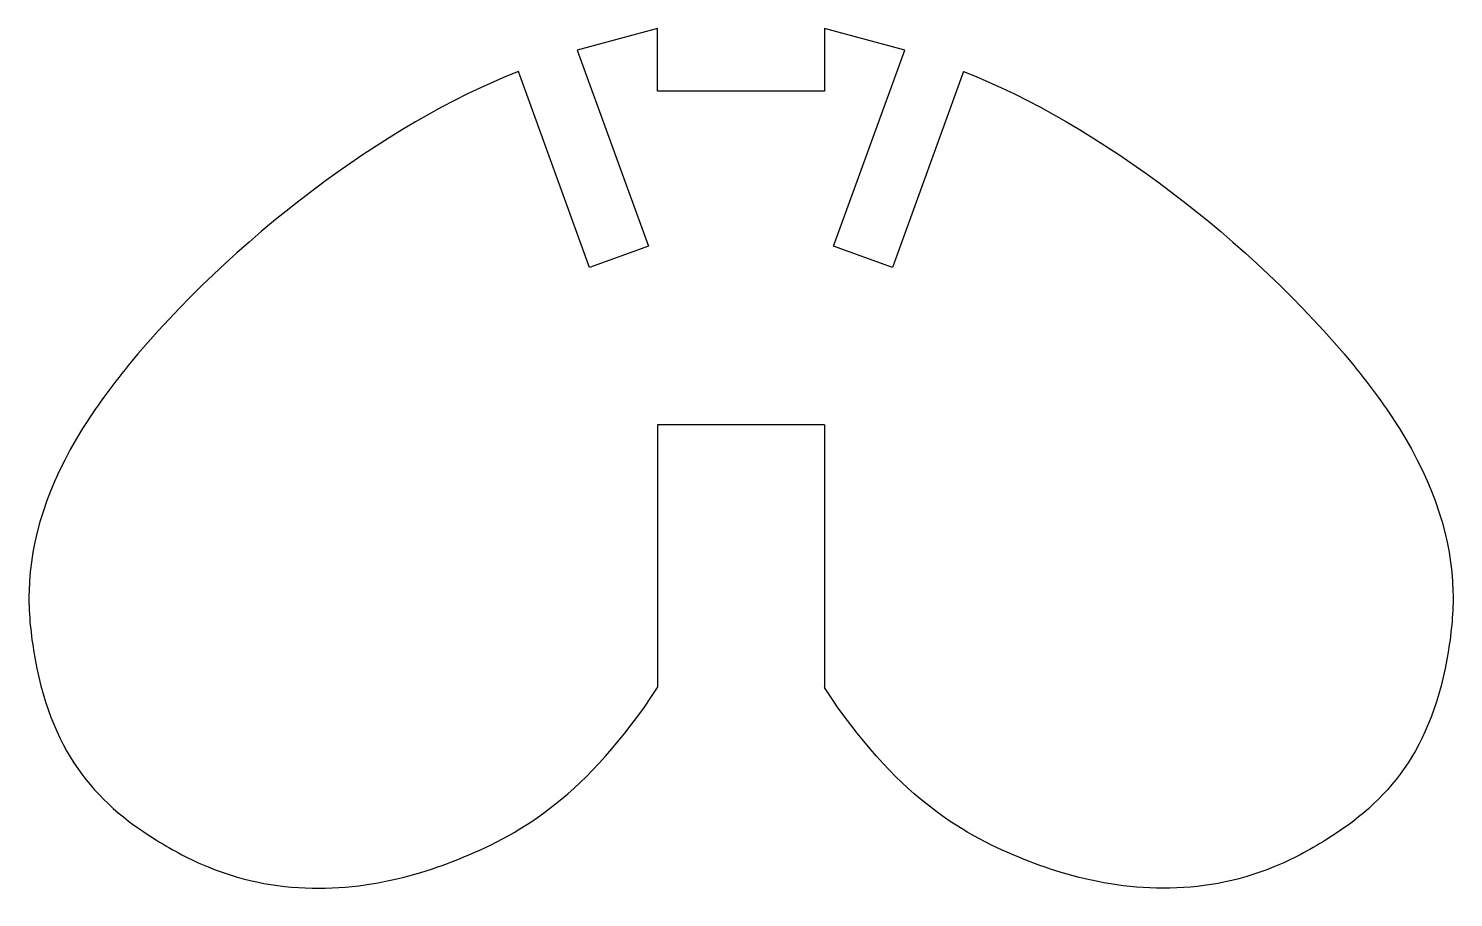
# Model space of a CAD drawing. Header units: millimetres. Extents: x -17.1 to 17.1, y -11.3 to 9.5.
import ezdxf

# ---------------------------------------------------------------- set-up
doc = ezdxf.new("R2010")
doc.units = ezdxf.units.MM

msp = doc.modelspace()

# ---------------------------------------------------------------- linework, layer by layer
at = {"color": 7, "linetype": 'Continuous', "lineweight": 25}
for p, q in [((-2, 9.5), (-3.932, 8.982)), ((-2, 8), (-2, 9.5)), ((3.932, 8.982), (2, 9.5)), ((2, 9.5), (2, 8)), ((-3.932, 8.982), (-2.222, 4.284)), ((2.222, 4.284), (3.932, 8.982)), ((-3.631, 3.771), (-5.341, 8.469)), ((5.341, 8.469), (3.631, 3.771)), ((2, 8), (-2, 8)), ((-2.222, 4.284), (-3.631, 3.771)), ((3.631, 3.771), (2.222, 4.284)), ((-2, 0), (-2, -6.302)), ((2, 0), (-2, 0)), ((2, 0), (2, -6.302))]:
    msp.add_line(p, q, dxfattribs=at)
for points in [[(-5.341, 8.469), (-8.537, 7.222), (-12.884, 3.926), (-16.487, -0.955), (-17.214, -3.292), (-16.77, -7.608), (-15.238, -9.351), (-11.436, -11.372), (-8.758, -11.154), (-5.631, -10.008), (-3.71, -8.898), (-2, -6.302)], [(5.341, 8.469), (8.537, 7.222), (12.884, 3.926), (16.487, -0.955), (17.214, -3.292), (16.77, -7.608), (15.238, -9.351), (11.436, -11.372), (8.758, -11.154), (5.631, -10.008), (3.71, -8.898), (2, -6.302)]]:
    msp.add_open_spline(points, degree=3, knots=[0, 0, 0, 0, 0.182311, 0.212904, 0.295596, 0.328759, 0.511374, 0.559298, 0.760079, 0.806659, 1, 1, 1, 1], dxfattribs=at)

doc.saveas('drawing.dxf')
